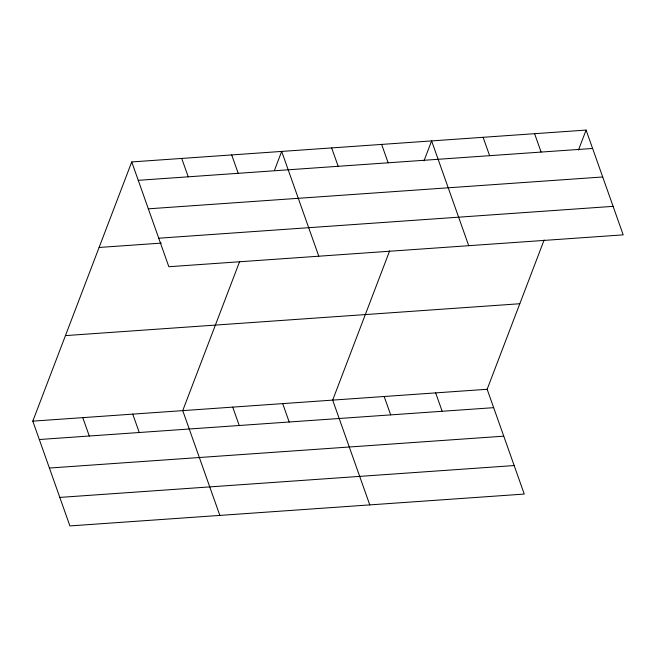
<?xml version="1.0" encoding="UTF-8"?>
<svg xmlns="http://www.w3.org/2000/svg" width="656" height="656" viewBox="0 0 656 656"><rect width="100%" height="100%" fill="white"/><g stroke="black" fill="none" stroke-linecap="round" stroke-linejoin="round"><path stroke-width="0.98" d="M544.136 239.989L487.154 389.279L524.259 494.066L69.905 525.923L32.8 421.136L131.741 161.934L586.095 130.077L623.2 234.864L168.846 266.721L131.741 161.934M239.719 261.334L182.737 410.623L219.842 515.411M274.421 170.429L281.678 151.421L318.783 256.209M389.656 250.822L332.674 400.111L369.779 504.899M423.997 160.868L431.615 140.909L468.72 245.697M578.477 150.035L586.095 130.077M138.252 180.318L592.606 148.461M148.346 208.829L602.7 176.972M158.744 238.21L613.106 206.353M99.089 247.468L161.31 243.105M65.452 335.601L519.806 303.744M32.8 421.136L487.154 389.279M39.311 439.52L493.665 407.663M49.405 468.031L503.759 436.174M59.811 497.412L514.165 465.555M534.599 133.685L541.11 152.069M483.103 137.301L489.614 155.685M381.636 144.41L388.147 162.795M435.658 392.895L442.169 411.279M331.657 147.92L338.168 166.304M384.17 396.503L390.681 414.887M231.699 154.923L238.21 173.307M282.695 403.62L289.206 422.005M181.72 158.432L188.231 176.817M232.716 407.122L239.227 425.506M132.758 414.133L139.269 432.517M82.779 417.634L89.29 436.019"/></g></svg>
